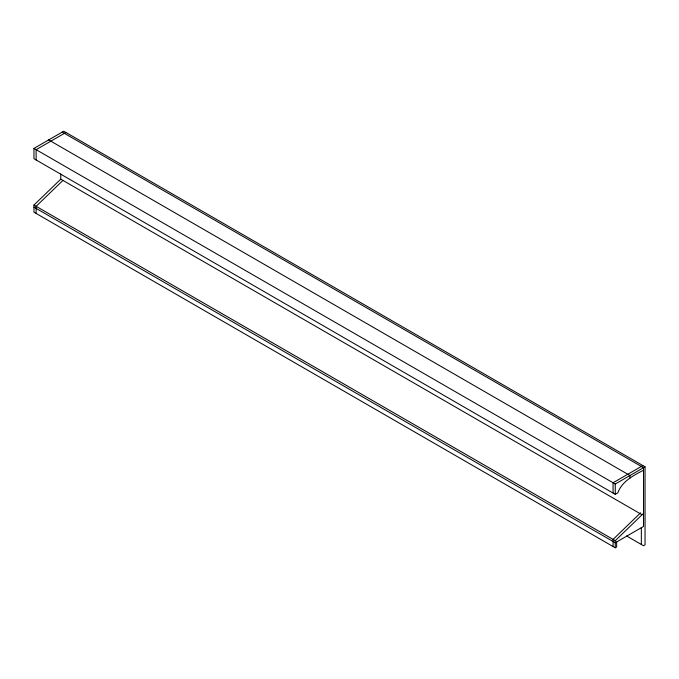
<?xml version="1.0" encoding="UTF-8"?>
<svg xmlns="http://www.w3.org/2000/svg" width="679" height="679" viewBox="0 0 679 679"><rect width="100%" height="100%" fill="white"/><g stroke="black" fill="none" stroke-linecap="round" stroke-linejoin="round"><path stroke-width="1.02" d="M616.642 541.961L616.642 546.994L615.259 547.792L33.95 212.179L33.95 205.05L60.728 179.188M62.909 180.444L36.131 206.306L36.131 213.435M640.603 512.823L613.078 539.406L613.078 546.536M615.259 547.792L615.259 540.662L643.522 513.366M643.531 470.216C633.371 475.504 621.972 481.352 617.805 492.852L615.259 494.329L33.95 158.708L33.95 148.412L63.741 131.208L645.05 466.821L645.05 544.855L643.522 545.738L626.641 535.994M65.922 132.464L36.131 149.669L36.131 159.972M642.869 465.565L613.078 482.769L613.078 493.064M33.95 148.412L615.259 484.025L645.05 466.821M62.222 132.091L643.531 467.704L643.522 526.437L615.259 542.759L33.95 207.146M48.667 139.908L629.976 475.521L629.976 478.041M642.071 514.767L60.762 179.154L60.762 173.951M33.95 205.05L615.259 540.662M641.341 527.608L641.341 544.482M615.259 484.025L615.259 494.329"/></g></svg>
